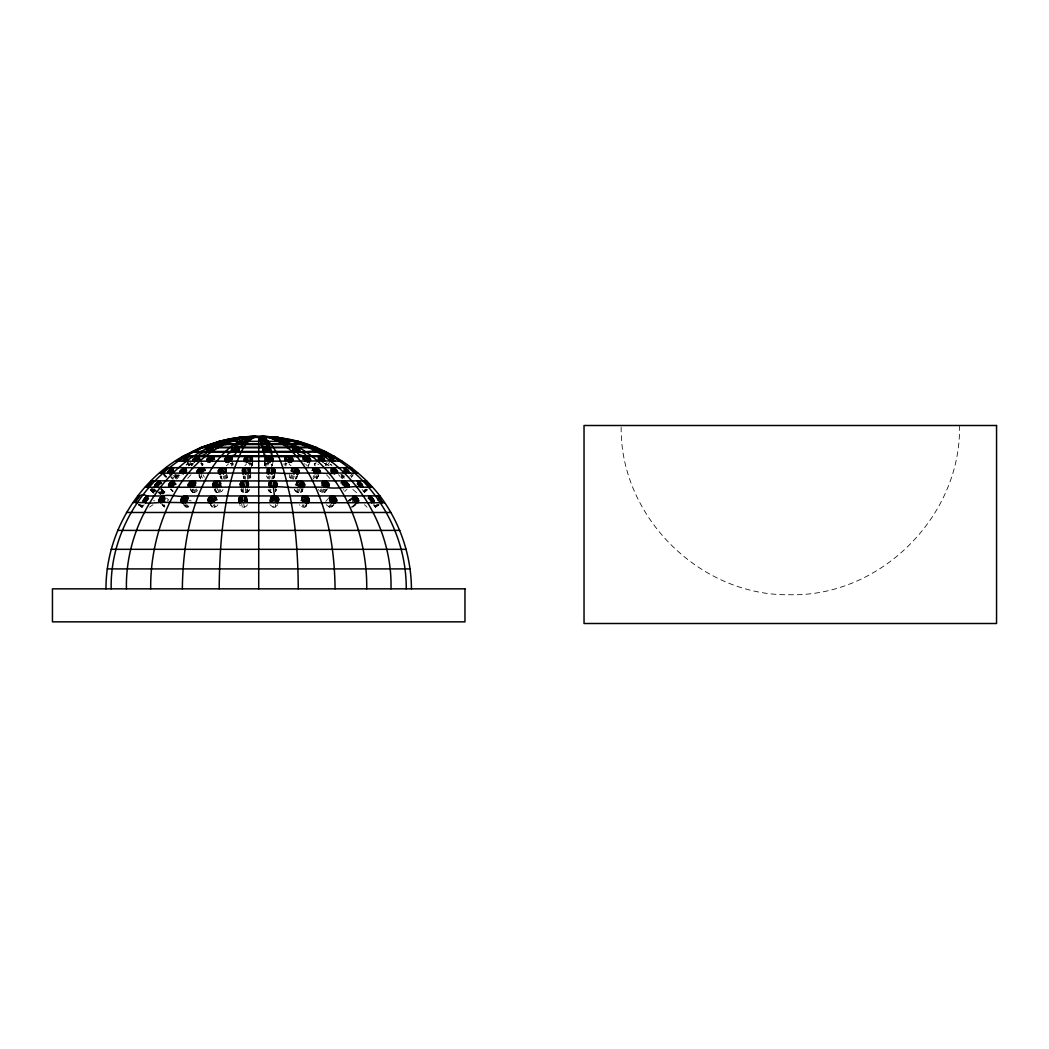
<?xml version="1.0" encoding="UTF-8"?>
<svg xmlns="http://www.w3.org/2000/svg" width="1049" height="1049" viewBox="0 0 1049 1049"><rect width="100%" height="100%" fill="white"/><g stroke="black" fill="none" stroke-linecap="round" stroke-linejoin="round"><path stroke-width="0.75" stroke-dasharray="5 3.75" d="M184.873 504.739L186.197 507.165L188.82 506.824L191.18 504.739M354.732 504.438L351.454 507.165L353.172 506.824L353.251 504.739M266.38 475.879L267.823 478.528L268.177 475.433M273.959 475.433L273.605 478.528L274.274 475.879M276.32 489.372L275.494 491.758L275.9 489.057M276.477 489.49L275.363 491.575L275.769 488.873M959.52 425.501C961.422 515.951 880.754 596.632 790.29 594.731C700.483 596.579 619.92 516.973 621.165 427.074M264.61 462.386L264.348 465.73L265.227 464.091L269.068 463.501L266.944 463.501M264.715 464.956L264.964 462.216M265.24 465.507L265.476 462.766M265.856 467.356L266.223 463.252M267.023 464.982L267.259 462.242M268.046 465.218L268.295 462.478M271.639 467.356L271.888 464.615M272.622 464.956L272.858 462.216M268.741 478.96L269.095 475.866M269.763 479.236L270.118 476.141M271.875 479.236L272.242 476.141M272.819 478.96L273.186 475.866M274.169 477.951L274.536 474.869M274.484 477.295L274.838 474.2M159.959 491.758L160.025 492.597L161.52 492.269L164.588 489.49M271.494 492.597L269.501 491.758L269.986 488.873M270.432 492.269L270.891 489.358M215.097 489.49C214.284 494.249 222.126 493.096 222.991 489.49M190.97 474.659L187.509 478.528M200.398 478.528L201.369 475.879M269.921 504.739L273.015 507.165L273.619 504.136M273.015 507.165L275.126 507.165L275.73 504.136M306.819 504.739C306.334 508.503 300.735 507.572 299.476 504.739M164.168 504.739L164.667 507.165L161.389 504.438M284.935 465.507L285.643 462.766M285.813 465.992L286.521 463.252M327.104 488.926L324.325 492.597L319.722 491.102L321.243 488.926M144.106 504.739L141.851 507.165L143.07 504.739M329.137 465.73L324.915 463.501L324.207 464.091M249.413 489.49C248.757 493.541 241.06 493.961 240.942 489.49C241.283 493.817 248.639 493.397 249.347 489.437M292.265 475.433L291.216 478.528L289.694 477.295L290.743 474.2M290.363 477.951L291.412 474.869M292.199 478.96L293.235 475.866M293.235 479.236L294.284 476.141M295.202 479.236L296.251 476.141M296.002 478.96L297.051 475.866M297.654 475.433L296.605 478.528L296.447 475.879M243.145 475.879L243.814 478.528L243.46 475.433M249.242 475.433L249.596 478.528L251.078 476.587L250.16 474.659M192.229 489.49L192.439 492.269L194.839 492.597L197.697 491.102L196.176 488.926M277.801 504.739L275.126 507.165M308.642 464.982L309.757 462.242M307.868 467.356L308.983 464.615M244.889 465.73L246.41 464.091M294.428 489.49C295.28 493.03 303.056 494.092 302.243 489.424L301.915 491.758L298.388 492.597L296.343 491.758L297.562 488.965M297.326 492.269L298.532 489.463M298.388 492.597L300.171 488.428M300.434 492.597L302.178 488.428M302.414 489.463L301.22 492.178L302.466 489.568M303.043 488.965L301.85 491.666L303.109 489.057M161.126 492.099L163.382 494.066L164.942 491.784L161.585 488.834M193.213 464.091L192.505 463.501L188.282 465.73M315.316 465.73L314.7 465.127L316.169 462.386M313.061 477.282L314.385 474.817M313.376 478.96L314.7 476.482M315.015 477.99L316.339 475.525M316.706 477.99L318.044 475.525M316.641 478.96L318.49 475.485M318.358 476.049L317.021 478.528L316.051 475.879M301.771 506.824L303.082 504.543M302.781 507.165L304.092 504.897M304.748 507.165L306.059 504.897M305.574 506.824L306.885 504.543M247.498 504.739C246.213 507.913 240.641 508.241 239.618 504.739M172.6 478.528L176.638 474.659M178.881 474.659L174.842 478.528L172.783 475.997M220.972 475.879L220.815 478.528L219.766 475.433M225.155 475.433L226.204 478.528L228.157 476.587L227.869 474.659M326.921 462.386L325.216 465.127L325.977 465.73L327.681 462.989M327.708 464.956L329.412 462.216M289.55 474.659L289.694 477.295M320.614 491.758L322.135 489.595M321.584 492.269L323.866 489.031M322.581 492.597L324.849 489.345M324.325 492.597L326.606 489.345M324.98 492.269L327.249 489.031M217.943 504.739C216.671 507.572 211.085 508.503 210.6 504.739M200.634 462.989L202.103 465.73L203.283 464.091L200.687 463.724M226.374 465.73L228.42 464.091M154.688 490.316L153.587 491.758L150.505 489.057M152.957 504.739L149.535 507.165M174.462 474.777L177.451 478.436L179.93 475.354L178.356 475.354L174.409 478.436M344.597 476.049L342.577 478.528L341.738 477.951L340.099 476.587L342.118 474.122M340.886 477.295L342.918 474.83M341.738 477.951L343.757 475.485M326.239 504.739L329.53 507.165L331.864 506.824L332.546 504.739M349.96 476.272L351.769 474.2M351.336 476.456L353.146 474.397M351.192 477.492L353.002 475.433M187.496 463.724L188.217 463.422L186.224 465.127M344.741 491.509L347.127 489.031M325.754 501.435L328.298 498.603M328.599 506.824L330.697 504.543M329.53 507.165L331.628 504.897M331.222 507.165L333.307 504.897M331.864 506.824L333.962 504.543M164.942 491.784L162.307 494.066L160.051 492.099M189.738 462.989L191.442 465.73L192.806 464.576M365.406 489.293L363.347 491.102L363.833 491.758L366.914 489.057M363.046 491.758L366.127 489.057M364.632 491.378L366.691 489.568M364.16 492.269L367.242 489.568M364.305 492.597L367.386 489.896M348.412 500.517L350.589 498.695M347.298 502.143L350.563 499.403M349.658 501.147L351.848 499.324M353.408 506.287L355.598 504.464M352.752 507.165L356.031 504.438M314.556 463.501L315.854 463.501L314.228 463.724L314.7 465.127M373.313 504.739L374.467 506.287L376.735 504.766M374.467 506.287L375.568 507.165L375.227 506.287L377.496 504.766M374.926 506.824L378.335 504.543M375.463 506.824L378.873 504.543M375.28 507.165L378.689 504.897M375.568 507.165L378.977 504.897M283.61 464.091L286.954 463.501L284.974 463.501M186.053 464.576L186.84 464.091M167.368 500.884L168.142 500.543M192.505 463.501L193.318 463.501M201.552 463.501L202.863 463.501M232.445 463.501L230.465 463.501L233.232 463.724M248.351 463.501L251.419 463.724L253.071 465.73L252.809 462.386M324.102 463.501L324.915 463.501M153.6 500.543L154.583 500.884M188.872 500.543L191.206 500.884M249.426 463.422L250.475 463.501M271.507 492.387L269.58 491.575L268.138 489.372M303.908 463.724L304.918 464.091M349.265 500.543L350.051 500.884M317.69 464.091L318.647 464.576M289 464.091L291.045 465.73M367.058 507.165L364.462 504.739M330.579 464.091L331.366 464.576M329.911 478.528L326.449 474.659M271.009 464.091L272.53 465.73M140.684 504.766L142.952 506.287M139.923 504.766L142.192 506.287M139.084 504.543L142.494 506.824M138.547 504.543L141.956 506.824M138.717 504.897L142.139 507.165M138.442 504.897L141.851 507.165M340.781 474.659L344.819 478.528M305.862 464.576L307.344 465.73M332.061 465.73L329.819 464.091M296.369 491.679L294.481 489.437M166.594 498.157L168.771 499.98M162.687 504.438L164.877 506.261M161.821 504.464L164.011 506.287M161.297 488.834L164.654 491.784M161.441 489.149L164.798 492.112M160.877 489.149L164.247 492.112M161.113 489.673L164.483 492.624M161.441 490.657L163.683 492.624M161.743 491.312L163.985 493.292M160.785 491.312L163.028 493.292M159.304 491.942L161.559 493.909M158.189 491.942L160.445 493.909M154.085 488.847L157.455 491.797M158.569 492.781L160.812 494.748M153.01 488.847L157.494 492.781M152.236 488.637L155.042 491.102L154.373 491.758L151.292 489.057M151.266 488.637L154.636 491.588M150.728 489.568L153.823 492.269M150.453 489.817L153.823 492.768M150.322 489.896L153.967 493.096M150.309 490.132L153.679 493.096M269.501 491.758L268.242 490.316M160.772 488.926L163.067 491.102M340.099 476.587L338.539 474.659M186.722 504.543L188.82 506.824M185.791 504.897L187.889 507.165M184.1 504.897L186.197 507.165M183.457 504.543L185.555 506.824M171.144 488.926L173.111 491.102M171.092 489.595L173.072 491.758M170.292 489.031L172.665 491.509M164.968 474.869L166.765 476.928M164.273 474.397L166.083 476.456M163.513 474.397L166.227 477.492M163.67 474.843L165.48 476.902M352.831 489.49L356.542 492.597L357.46 491.758M362.023 489.49L362.731 490.316M176.94 474.581L178.933 477.02M175.262 474.069L178.251 477.728M173.623 475.433L176.612 479.091M171.328 476.705L173.321 479.144M170.515 476.705L172.508 479.144M195.284 489.595L196.806 491.758M193.554 489.031L195.822 492.269M192.57 489.345L194.839 492.597M190.315 488.926L193.082 492.597M190.171 489.031L192.439 492.269M190.498 489.595L192.006 491.758M318.424 489.49L318.975 490.316M190.498 462.386L192.203 465.127M188.007 462.216L189.712 464.956M187.443 462.386L189.148 465.127M187.089 462.766L188.794 465.507M374.349 504.739L375.227 506.287M343.534 489.49L344.02 490.316M214.324 504.543L215.648 506.824M213.327 504.897L214.639 507.165M211.36 504.897L212.672 507.165M210.534 504.543L211.846 506.824M203.021 474.817L204.358 477.282M201.067 475.525L202.405 477.99M199.376 475.525L200.713 477.99M198.93 475.485L200.267 477.951M199.061 476.049L200.779 478.96M201.251 462.386L202.719 465.127M219.884 489.057L221.077 491.758M218.9 489.568L220.093 492.269M217.248 488.532L219.031 492.597M215.202 488.532L216.986 492.597M214.953 489.568L216.146 492.269M214.311 489.057L215.491 491.758M325.19 489.49L325.596 491.102M226.676 474.2L227.712 477.295M226.007 474.869L227.056 477.951M224.171 475.866L225.22 478.96M223.135 476.141L224.184 479.236M221.169 476.141L222.218 479.236M220.369 475.866L221.418 478.96M232.472 462.216L233.18 464.956M231.777 462.766L232.485 465.507M230.898 463.252L231.606 465.992M243.801 504.136L244.404 507.165M241.69 504.136L242.293 507.165M247.512 489.057L247.918 491.758M247.459 488.965L247.866 491.679M246.541 489.463L246.974 492.269M245.296 488.428L245.925 492.597M243.145 488.428L243.735 492.597M242.371 489.463L242.752 492.269M241.572 488.965L241.978 491.666L241.519 489.057M250.475 474.2L250.829 477.295M249.977 474.869L250.331 477.951M248.154 474.318L248.679 478.96M247.118 474.594L247.656 479.236M245.178 476.141L245.545 479.236M244.233 475.866L244.587 478.96M252.455 462.216L252.691 464.956M251.944 462.766L252.18 465.507M251.196 463.252L251.563 467.356M250.16 462.242L250.396 464.982M249.124 462.478L249.374 465.218"/><path stroke-width="1.5" d="M384.459 502.733L195.835 502.733L182.015 502.615L180.677 501.016L182.054 497.58L184.69 495.98L379.882 495.875C400.023 522.494 411.221 555.459 411.444 588.843M258.71 588.843L258.71 436.397M259.837 436.397C271.914 439.059 264.191 441.59 258.71 439.374M219.175 588.843C219.634 548.102 222.401 506.772 234.648 467.67C239.474 456.276 243.879 439.675 257.582 436.397M260.991 441.865L261.083 438.639L266.144 439.177M261.975 441.839L262.066 438.613M262.984 441.865L263.076 438.639M182.342 588.843C182.88 547.04 189.935 503.756 212.226 467.67C222.336 452.434 237.336 437.59 256.52 436.397M351.454 498.721L354.732 495.98L355.506 496.334L358.325 499.298L358.207 502.615M105.975 588.843C105.818 535.265 135.859 483.235 182.342 456.577L268.596 456.577L271.612 457.259L273.133 458.885L272.242 460.511L269.488 461.193L175.445 461.193M260.965 444.828L261.096 441.708L262.788 441.367L298.244 441.314C330.422 450.178 359.374 469.519 379.882 495.875M261.726 444.619L261.857 441.498M262.656 444.488L262.788 441.367L219.175 441.314L200.267 447.739L182.342 456.577M264.754 444.488L264.899 441.367L268.387 442.652L265.869 443.924L211.36 443.976L212.973 443.976M265.777 444.619L265.922 441.498M266.708 444.828L266.839 441.708M150.715 588.843C149.653 525.287 183.916 442.298 255.615 436.397M126.444 588.843C124.608 516.449 178.133 438.508 254.92 436.397M150.715 480.848L273.75 480.953L275.677 481.766L277.133 483.956L276.175 486.159L273.396 487.077L145.064 487.3M111.181 588.843C109.437 510.863 175.222 436.974 254.487 436.397M262.735 451.634L262.932 448.67L266.276 447.739L312.248 447.739L319.46 451.398L315.054 450.087L311.946 447.805M263.286 451.24L263.483 448.29M264.073 450.952L264.269 447.989M264.925 452.237L265.213 447.805L200.267 447.739L211.387 444.527M265.987 452.171L266.066 447.202L201.854 447.202L209.721 444.527L307.698 444.527L310.255 445.523M267.075 452.237L267.364 447.805L270.642 449.116L270.603 450.532L267.246 451.463L192.701 451.463L200.988 447.805M268.216 450.952L268.413 447.989M269.16 451.24L269.344 448.29M269.921 451.634L270.104 448.67M270.445 452.08L270.642 449.116M272.386 496.334L271.494 500.884L272.452 500.543L273.343 495.98C269.357 496.597 270.222 502.301 273.92 502.615M277.657 502.969L274.563 500.543L275.454 495.98C279.152 496.295 280.004 501.999 276.031 502.615M265.03 460.472L265.279 457.731L267.547 456.656L267.193 460.76M265.476 461.363L265.83 457.259M266.249 460.996L266.603 456.892M268.111 462.045L268.596 456.577L267.325 455.777L185.293 455.817L176.835 461.114M269.187 462.124L269.672 456.656L328.652 456.577L335.339 460.878L269.488 461.193M270.209 462.36L270.694 456.892M271.258 461.363L271.612 457.259M272.111 460.472L272.36 457.731M272.635 461.022L272.871 458.282M272.884 461.626L273.133 458.885M195.625 485.294L192.596 480.953C190.092 481.268 186.066 485.359 189.292 487.182M209.459 503.297L208.069 499.298L210.718 496.334L211.728 495.98L214.35 500.543L211.046 502.969L208.423 498.406M267.049 472.129L267.403 469.047L269.698 467.775L351.69 467.67M267.429 473.112L267.967 468.483M268.033 474.227L268.754 468.038M268.977 473.951L269.698 467.775L165.729 467.67M271.101 473.951L271.809 467.775L275.231 470.411L274.327 472.338L272.596 473.047L159.5 473.138M272.124 474.227L272.845 468.038M273.212 473.112L273.75 468.483M273.946 473.676L274.484 469.047M274.628 472.797L274.995 469.703M293.445 472.404L295.018 467.775C310.832 476.705 274.864 472.234 272.596 473.047M268.911 485.11L269.318 482.409L271.639 480.953L270.826 486.369L269.868 486.684L270.681 481.268M269.291 485.818L269.895 481.766M270.826 486.369L272.937 486.369L273.75 480.953L366.704 480.848M275.677 481.766L274.864 487.169L273.959 486.684L274.772 481.268M275.585 487.824L276.398 482.409M276.293 487.221L276.897 483.156M276.726 486.67L277.133 483.956M294.638 441.367L300.814 443.793L306.059 443.976L304.446 443.976M302.361 443.924L295.451 441.367M303.292 444.579L309.521 447.018L315.565 447.202L312.196 446.533M311.081 447.162L304.118 444.579M214.599 487.182C210.574 486.08 213.603 481.019 216.671 480.953L219.057 486.369L217.995 486.697L215.622 481.281M302.741 481.779L300.355 487.182L298.336 486.369L300.722 480.953C317.021 491.968 277.067 485.477 274.432 486.972M203.676 471.473L201.683 467.775L197.435 470.411L197.068 472.338L198.051 473.047M270.065 501.448L270.668 498.406M270.406 500.622L271.009 497.58M270.694 501.435L271.586 496.872M272.452 500.543L273.487 500.425L274.392 495.875L273.396 487.077M275.572 500.884L276.464 496.334M276.464 501.435L277.356 496.872M277.172 502.143L278.077 497.58M277.946 501.448L278.549 498.406M278.169 502.34L278.772 499.298M307.96 503.297L309.35 499.298L306.701 496.334L305.692 495.98L303.069 500.543L301.089 500.543M282.837 444.488L283.492 441.367L288.921 443.307L265.869 443.924M283.859 444.619L284.515 441.498M284.908 444.828L285.551 441.708M182.015 502.615L158.779 502.274C159.107 490.185 177.792 498.091 184.69 495.98L187.823 499.403M322.817 451.214L323.59 451.463L322.882 450.926M241.388 502.615C237.415 501.999 238.267 496.295 241.965 495.98L242.857 500.543L244.968 500.543L247.315 502.143M220.12 473.047C216.199 472.076 219.7 467.631 222.401 467.775L223.975 472.404M284.659 459.987L285.367 457.259L286.744 456.656L285.682 460.76M285.249 459.619L285.957 456.892M287.649 460.76L288.711 456.656L292.802 458.885L292.619 460.511L291.242 461.114M288.357 462.36L289.76 456.892M289.354 462.727L290.757 457.259M290.573 461.835L291.635 457.731M291.281 462.386L292.33 458.282M292.094 461.626L292.802 458.885M164.877 497.803L162.687 495.98L147.24 495.98C135.505 505.369 151.738 502.825 159.212 502.615M132.961 502.733C138.56 501.514 137.55 491.378 147.24 495.98M139.661 495.98L135.033 502.615M328.363 456.656L330.238 458.885L334.461 461.114M242.935 487.077C238.87 486.605 239.985 481.058 243.643 480.953L244.456 486.369L248.377 487.195M292.304 450.755L293.209 447.805C292.278 455.148 315.093 449.641 318.634 451.398M293.091 450.69L293.982 447.739L293.025 447.202L266.066 447.202M294.022 450.755L294.926 447.805C296.447 447.805 302.099 449.824 299.332 451.398M295.057 450.952L295.949 447.989M296.106 451.24L296.998 448.29M297.103 451.634L297.995 448.67M297.982 452.08L298.886 449.116M341.974 461.193L339.837 460.878L329.229 454.02M212.829 459.396L211.701 456.656C209.879 456.708 204.778 459.41 207.676 461.114M329.596 499.403L332.73 495.98C335.378 496.452 338.591 500.884 335.405 502.615M291.189 471.132L293.038 467.775L291.989 470.857M293.956 474.227L296.054 468.038M295.464 473.112L297.024 468.483M296.303 473.676L297.877 469.047M296.972 474.332L298.545 469.703M297.929 473.505L298.978 470.411M298.113 474.2L299.162 471.119M246.318 473.951L245.61 467.775C242.135 467.657 240.811 472.758 244.823 473.047M229.757 460.76L228.708 456.656L224.617 458.885L224.801 460.511L226.178 461.114M343.561 467.775C345.331 473.82 352.766 473.479 357.919 473.138M349.894 473.047L348.307 470.411L344.374 467.775M175.983 484.205L173.019 480.953L172.167 481.281L168.941 484.074L168.719 487.182M302.899 459.396L304.026 456.656C301.115 458.347 306.216 461.049 308.052 461.114M303.672 459.318L304.8 456.577L303.922 455.856L268.4 455.83M304.59 459.396L305.718 456.656C307.541 456.708 312.641 459.41 309.743 461.114M305.036 460.996L306.714 456.892M306.046 461.363L307.724 457.259M306.99 461.835L308.681 457.731M307.816 462.386L309.507 458.282M309.035 461.626L310.15 458.885M309.455 462.216L310.583 459.475M357.303 480.953L358.588 484.074L362.298 487.182L372.356 487.3M363.138 487.182L361.853 484.074L358.142 480.953M246.895 461.114L244.614 460.039L244.286 458.885L247.748 456.656L248.233 462.124M269.318 482.409L269.672 485.517L272.32 486.972M296.067 484.481L297.247 481.779L298.716 480.953L296.933 485.018M296.106 485.333L297.89 481.281M299.385 486.684L301.758 481.268M301.194 487.837L303.567 482.435M302.427 487.247L304.21 483.196M303.423 486.723L304.616 484.009M303.567 487.536L304.761 484.835M146.952 487.182L152.315 480.953M152.603 480.953L147.24 487.182M313.035 451.24L314.385 448.29M315.002 452.08L316.352 449.116M267.403 469.047L267.81 471.775L270.472 473.047M369.366 495.98L370.218 499.298L373.418 502.615M374.231 502.615L373.365 499.298L370.179 495.98M186.578 470.24L184.847 467.775L183.995 468.038L180.061 471.119L180.113 473.047M318.057 459.396L319.512 456.656L323.997 458.885L324.757 461.114M318.935 459.619L320.391 456.892M319.879 459.987L321.348 457.259M320.85 460.472L322.305 457.731M321.755 461.022L323.21 458.282M322.541 461.626L323.997 458.885M323.158 462.216L324.613 459.475M312.104 470.516L314.044 467.775L312.707 470.24M313.743 471.473L315.736 467.775L318.594 469.047L320.483 471.775L319.368 473.047L297.3 473.047M314.057 472.981L316.719 468.038M315.028 473.427L317.69 468.483M315.933 473.991L318.594 469.047M317.388 473.414L319.381 469.703M317.978 474.122L319.984 470.411M319.027 473.584L320.351 471.119M265.279 457.731L265.725 460.039L268.413 461.114M301.588 498.603L303.725 495.98L301.758 499.403M303.069 500.543L304.066 500.884L306.701 496.334M308.996 498.406L306.36 502.969L304.997 501.435L307.619 496.872M305.77 502.143L308.406 497.58M307.383 502.72L309.35 499.298M308.131 502.471L309.442 500.189M239.762 502.969L242.857 500.543M161.572 483.13L158.622 481.281L154.95 484.9L154.269 487.182M309.285 501.016L307.37 502.615M173.033 467.775L169.112 470.411L167.525 473.047M297.247 481.779L297.273 484.848L300.761 487.077M329.897 460.472L331.602 457.731M330.815 461.022L332.52 458.282M331.694 461.626L333.398 458.885M161.153 473.047L167.066 467.775M167.355 467.775L161.428 473.047M262.932 448.67L263.417 450.532L266.158 451.398M285.367 457.259L285.656 459.475L289.275 461.114M321.558 483.13L323.079 480.953C318.424 494.302 355.021 484.153 362.298 487.182M321.794 485.294L324.823 480.953C327.327 481.268 331.353 485.359 328.127 487.182M322.777 485.608L325.819 481.281M323.748 486.12L326.79 481.793M324.639 486.788L327.681 482.461M325.4 487.562L328.429 483.235M326.711 487.326L328.98 484.074M327.799 487.077L329.307 484.9M330.841 470.24L332.572 467.775C347.691 475.485 324.836 473.112 319.368 473.047M330.828 471.748L333.425 468.038M331.733 472.181L334.329 468.483M332.638 472.745L335.247 469.047M334.356 472.168L336.086 469.703M334.198 474.122L336.808 470.411M335.614 473.584L337.358 471.119M199.362 459.396L197.894 456.656L193.422 458.885L192.662 461.114M230.269 455.882L230.793 460.681M183.759 455.882L192.452 452.158L232.091 452.224L233.665 451.463M182.867 496.872L187.05 501.435L185.581 502.969L181.398 498.406M343.81 470.949L345.829 468.483M344.649 471.512L346.668 469.047M345.488 472.168L347.521 469.703M346.288 472.876L348.307 470.411M313.441 468.038L313.428 470.411L317.677 473.047M341.082 483.13C343.272 477.61 342.538 487.51 347.35 487.182M342.433 483.13L344.4 480.953L346.144 481.793L348.963 484.9L348.701 487.182M342.289 484.533L345.252 481.281M343.18 485.044L346.144 481.793M344.059 485.713L347.022 482.461M344.846 486.487L347.809 483.235M345.514 487.326L348.478 484.074M346.983 487.077L348.963 484.9M328.953 498.262L331.038 495.98C327.865 497.724 331.064 502.143 333.713 502.615M329.478 500.884L333.661 496.334M330.369 501.435L334.552 496.872M331.169 502.143L335.365 497.58M331.838 502.969L336.021 498.406M333.346 502.72L336.493 499.298M334.644 502.471L336.742 500.189M334.644 503.297L336.742 501.016M236.327 452.237L235.487 447.805C233.442 447.399 228.682 450.624 232.721 451.398M357.25 483.956L359.545 481.793M358.037 484.625L360.345 482.461M358.824 485.399L361.131 483.235M359.558 486.238L361.853 484.074M360.174 487.077L362.469 484.9M237.14 447.202L237.376 452.171M302.899 496.334C300.106 498.249 302.676 502.248 305.403 502.615M352.241 499.062L355.506 496.334M353.041 499.612L356.319 496.872M352.726 501.225L357.093 497.58M354.496 501.147L357.775 498.406M355.047 502.038L358.325 499.298M355.427 502.917L358.706 500.189M356.712 502.838L358.889 501.016M353.434 495.98L353.316 499.298L356.909 502.615M188.243 456.656L184.021 458.885L182.133 461.114M243.84 439.374L245.977 440.134L251.013 439.374M331.274 467.775L331.786 470.411L336.008 473.047M292.238 468.038L291.36 470.411L295.32 473.047M368.225 498.157L370.769 496.334M368.881 498.695L371.425 496.872M369.563 499.403L372.107 497.58M370.231 500.229L372.775 498.406M370.835 501.12L373.365 499.298M371.32 502.012L373.864 500.189M371.674 502.838L374.205 501.016M258.71 439.177L261.083 438.639M318.214 456.656L318.975 458.885L323.459 461.114M377.732 499.927L380 498.406L382.387 502.615M199.756 455.882L198.641 456.577L200.11 459.318M205.696 452.158L206.797 451.463M144.001 502.615L147.201 499.298L148.053 495.98M213.144 450.755L211.977 447.805L207.217 449.601L206.233 451.398M244.456 486.369L242.503 487.182L241.69 481.779M212.16 443.924L215.478 442.652M261.096 441.708L260.532 442.993L263.771 443.924M202.247 447.739L185.293 455.817M155.121 487.182L158.832 484.074L160.117 480.953M177.111 461.114L183.641 456.577M227.685 440.029L229.993 439.374L225.705 440.134L228.97 439.374M215.766 443.307L217.353 442.652M160.51 502.615L164.103 499.298L163.985 495.98M212.737 447.739L213.983 447.202M168.338 473.047L172.272 470.411L173.859 467.775M207.768 446.218L208.646 445.864M170.069 487.182L174.134 484.074L174.357 480.953M238.385 439.177L239.133 438.836L233.822 439.177M183.706 502.615C186.355 502.143 189.554 497.724 186.368 495.98L188.466 498.262M212.016 502.615C215.189 502.353 217.536 497.108 213.694 495.98L215.661 499.403M243.499 502.615C247.197 502.301 248.049 496.597 244.076 495.98L244.968 500.543M182.959 461.114L187.181 458.885L189.056 456.656M216.487 442.298L219.175 441.314C245.02 434.719 272.399 434.719 298.244 441.314L305.259 443.924M191.049 487.182C193.554 486.88 197.579 482.789 194.34 480.953L195.861 483.13M234.517 438.993L235.251 438.639L231.947 438.993M181.411 473.047L185.634 470.411L186.145 467.775M218.336 442.298L221.234 441.498M216.645 487.182L217.707 486.867M243.093 444.488L242.686 441.367L238.189 442.993L239.815 443.924M245.086 487.077C248.757 486.985 249.872 481.439 245.794 480.953L246.607 486.369M232.957 439.374L231.527 440.029L237.69 439.374M199.743 473.047L203.978 470.411L204.358 468.483L203.375 467.775L204.712 470.24M210.665 445.196L211.662 444.92M226.872 441.367L222.047 442.652L220.933 443.924M246.948 473.047C250.409 473.165 251.734 468.064 247.721 467.775L248.429 473.951M193.96 461.114L198.445 458.885L199.205 456.656M222.1 473.047C224.801 473.191 228.302 468.746 224.381 467.775L225.941 472.404M212.436 443.924L220.526 441.314M244.338 439.177L251.275 439.177M281.801 441.367C279.296 442.678 285.171 443.924 286.364 443.924M209.367 461.114C211.203 461.049 216.291 458.347 213.393 456.656L214.52 459.396M249.006 461.114L252.468 458.885L252.14 457.731L249.872 456.656L250.226 460.76M228.144 461.114L232.235 458.885L232.052 457.259L230.675 456.656L231.383 459.396M230.95 439.177L233.258 438.639L229.967 439.177M233.14 452.158L326.121 452.158L324.967 452.158L325.662 452.709M303.922 455.856L333.661 455.882M207.558 451.398L212.318 449.601L213.288 447.805M234.714 451.398C236.759 451.804 241.519 448.579 237.48 447.805L238.333 452.237M231.003 439.754L229.167 440.029M222.218 443.924L227.03 442.652L228.157 441.367M241.781 443.924L246.266 442.298L244.64 441.367L245.046 444.488M311.265 445.864L317.152 447.739L312.772 447.805M335.077 456.577L329.176 456.656M319.46 451.398L323.315 451.398M340.296 461.114L335.274 461.114M313.638 447.202L314.333 447.162M293.025 447.202L310.268 447.162M301.548 443.924L288.042 443.924M349.081 473.047L337.306 473.047M143.189 502.615L135.308 502.615M297.614 451.398L268.308 451.398M326.37 487.182L302.768 487.077M238.779 437.42L278.641 437.42M322.463 451.463L324.718 451.463L323.603 451.398M126.444 512.476L390.975 512.476M117.606 530.401L399.813 530.401M111.181 549.322L406.238 549.322M107.286 568.912L410.133 568.912M137.537 495.875L139.386 495.98M262.932 436.397L277.959 437.42L296.893 441.314L316.864 448.29M203.086 447.162L203.781 447.202M296.893 441.314L299.896 442.298M191.298 452.158L192.177 452.224M194.104 451.398L194.957 451.463M262.499 436.397C338.866 438.548 393.113 516.41 390.975 588.843M261.804 436.397C333.503 442.298 367.766 525.287 366.704 588.843M273.487 500.425L274.563 500.543M280.66 438.705L282.627 438.993M260.899 436.397C280.083 437.59 295.084 452.434 305.193 467.67C327.485 503.756 334.539 547.04 335.077 588.843M287.452 439.177L282.168 438.639L283.597 439.177M284.463 439.374L291.714 440.134L289.406 439.57M279.034 439.177L273.081 439.177M304.984 443.924L303.751 443.583M273.579 439.374L280.463 439.911L279.729 439.374M272.937 486.369L273.959 486.684M333.779 456.577L340.584 461.114M302.873 443.307L300.879 442.652M310.189 445.864L311.212 446.218M316.431 447.805L317.637 448.29M325.229 452.224L328.245 453.535M310.792 447.202L312.248 447.739M332.127 455.817L330.92 455.332M214.625 481.793L217.012 487.208C219.91 486.828 222.598 481.976 218.717 480.953L221.103 486.369M308.327 445.196L306.859 444.579M210.049 502.615L208.135 501.016M318.49 448.67L319.447 449.116M320.312 450.087L321.256 450.532M329.111 454.505L330.055 454.951M315.159 447.739C370.297 471.106 406.619 529.365 406.238 588.843M320.417 449.601L322.2 450.532M318.385 449.116L319.329 449.601M326.344 453.089L327.196 453.535M319.171 451.463L320.456 452.158M327.367 455.882L328.652 456.577M304.066 500.884L304.997 501.435M350.34 467.775L356.267 473.047M355.991 473.047L350.064 467.775M145.995 496.872L148.538 498.695M145.313 497.58L147.843 499.403M144.644 498.406L147.188 500.229M144.041 499.298L146.585 501.12M143.556 500.189L146.099 502.012M143.202 501.016L145.745 502.838M266.407 439.374C281.827 453.679 285.118 476.364 290.075 495.875C295.936 526.493 298.1 557.701 298.244 588.843M365.104 480.953L370.467 487.182M370.179 487.182L364.816 480.953M298.545 451.463L299.398 452.158M161.913 496.334L165.178 499.062M161.1 496.872L164.378 499.612M160.327 497.58L164.693 501.225M159.645 498.406L162.923 501.147M159.094 499.298L162.372 502.038M158.714 500.189L161.992 502.917M158.53 501.016L160.707 502.838M158.622 481.281L160.93 483.445M157.875 481.793L160.169 483.956M157.075 482.461L159.382 484.625M156.288 483.235L158.596 485.399M155.567 484.074L157.861 486.238M154.95 484.9L157.245 487.077M378.033 495.98L380 498.406M382.098 502.615L377.758 495.98M183.759 496.334L186.906 499.744M182.054 497.58L186.25 502.143M180.926 499.298L184.073 502.72M180.677 500.189L182.775 502.471M180.677 501.016L182.762 503.297M172.167 481.281L175.131 484.533M171.275 481.793L174.239 485.044M170.397 482.461L173.36 485.713M169.61 483.235L172.574 486.487M168.941 484.074L171.905 487.326M168.456 484.9L170.423 487.077M171.59 468.483L173.583 470.922M170.751 469.047L172.744 471.486M169.899 469.703L171.892 472.142M169.112 470.411L171.105 472.85M167.892 471.775L169.886 474.214M183.995 468.038L186.591 471.748M183.077 468.483L184.821 470.949M182.172 469.047L184.781 472.745M181.333 469.703L183.064 472.168M180.612 470.411L183.221 474.122M180.061 471.119L181.805 473.584M191.6 481.281L194.642 485.608M190.63 481.793L193.659 486.12M189.738 482.461L192.767 486.788M188.99 483.235L192.019 487.562M188.44 484.074L190.708 487.326M188.112 484.9L189.62 487.077M185.817 457.731L187.522 460.472M184.886 458.282L186.591 461.022M184.021 458.885L185.725 461.626M215.596 497.58L216.907 499.862M215.163 496.872L216.487 499.154M214.52 496.334L216.5 499.744M210.718 496.334L213.353 500.884M209.8 496.872L212.423 501.435M209.013 497.58L211.636 502.143M208.069 499.298L210.036 502.72M207.964 500.189L209.289 502.471M203.978 468.038L205.302 470.516M200.7 468.038L202.706 471.748M199.73 468.483L201.723 472.181M198.812 469.047L201.474 473.991M198.038 469.703L200.031 473.414M197.435 470.411L199.441 474.122M197.068 471.119L198.392 473.584M197.028 456.892L198.484 459.619M196.071 457.259L197.54 459.987M195.114 457.731L196.569 460.472M194.209 458.282L195.665 461.022M193.422 458.885L194.878 461.626M192.806 459.475L194.262 462.216M219.569 481.281L220.749 483.982M213.786 482.461L216.16 487.877M213.131 483.235L214.914 487.3M212.711 484.074L213.904 486.775M212.58 484.9L213.76 487.615M210.705 456.892L212.383 460.996M209.695 457.259L211.373 461.363M208.738 457.731L210.429 461.835M207.912 458.282L209.603 462.386M207.269 458.885L208.384 461.626M206.837 459.475L207.964 462.216M211.059 447.989L212.226 450.952M210.062 448.29L211.229 451.24M209.039 448.67L210.206 451.634M208.069 449.116L209.236 452.08M225.181 468.038L226.23 471.132M221.365 468.038L223.463 474.227M220.395 468.483L221.955 473.112M219.543 469.047L221.116 473.676M218.874 469.703L220.447 474.332M218.441 470.411L219.49 473.505M218.258 471.119L219.307 474.2M224.958 441.708L225.797 444.828M267.246 451.463L267.429 452.158M231.462 456.892L232.17 459.619M227.659 456.892L229.062 462.36M226.663 457.259L228.066 462.727M225.784 457.731L226.833 461.835M225.089 458.282L226.138 462.386M224.617 458.885L225.325 461.626M246.41 497.58L247.013 500.622M245.82 496.872L246.725 501.435M245.033 496.334L245.925 500.884M240.955 496.334L241.847 500.884M240.064 496.872L240.955 501.435M239.342 497.58L240.247 502.143M238.87 498.406L239.474 501.448M238.648 499.298L239.251 502.34M238.844 448.29L239.408 451.24M238.28 447.989L238.831 450.952M234.412 447.989L234.976 450.952M233.376 448.29L233.94 451.24M232.472 448.67L233.035 451.634M231.737 449.116L232.301 452.08M248.154 482.435L248.561 485.149M247.564 481.779L248.18 485.844M246.764 481.281L247.577 486.684M242.607 481.268L243.42 486.684M240.942 482.435L241.755 487.837M240.444 483.196L241.047 487.247M240.208 484.009L240.614 486.723M245.4 441.498L245.82 444.619M241.624 441.498L242.031 444.619M240.601 441.708L241.008 444.828M250.016 469.047L250.37 472.129M249.452 468.483L249.99 473.112M248.665 468.038L249.203 472.679M244.574 468.038L245.296 474.227M243.67 468.483L244.207 473.112M242.935 469.047L243.473 473.676M242.424 469.703L242.962 474.332M252.14 457.731L252.389 460.472M251.59 457.259L251.944 461.363M250.816 456.892L251.17 460.996M246.725 456.892L247.197 462.36M245.807 457.259L246.279 462.727M245.06 457.731L245.309 460.472M244.548 458.282L244.784 461.022M244.286 458.885L244.535 461.626M268.505 452.224A4.13 1.823 3.8 0 1 272.006 453.994A4.13 1.823 3.8 0 1 269.436 455.777M267.325 455.777A4.13 1.823 3.8 0 1 263.823 453.994A4.13 1.823 3.8 0 1 266.394 452.224M266.118 444.579A4.13 1.324 2.6 0 1 269.645 445.864A4.13 1.324 2.6 0 1 267.115 447.162M264.991 447.162A4.13 1.324 2.6 0 1 261.463 445.864A4.13 1.324 2.6 0 1 264.007 444.579M241.06 444.579A4.13 1.233 -7.5 0 1 242.437 445.864A4.13 1.233 -7.5 0 1 238.175 447.162M236.195 447.162A4.13 1.233 -7.5 0 1 234.819 445.864A4.13 1.233 -7.5 0 1 239.08 444.579M234.084 452.224A4.183 1.718 -10.8 0 1 235.566 454.02A4.183 1.718 -10.8 0 1 231.318 455.817M229.325 455.817A4.183 1.718 -10.8 0 1 227.843 454.02A4.183 1.718 -10.8 0 1 232.091 452.224M220.723 444.579A4.13 0.813 -15.2 0 1 219.595 445.864A4.13 0.813 -15.2 0 1 214.743 447.162M213.445 447.162A4.13 0.813 -15.2 0 1 214.573 445.864A4.13 0.813 -15.2 0 1 219.425 444.579M206.247 452.224A4.183 1.128 -21.5 0 1 205.263 454.02A4.183 1.128 -21.5 0 1 200.516 455.817M199.192 455.817A4.183 1.128 -21.5 0 1 200.175 454.02A4.183 1.128 -21.5 0 1 204.935 452.224M289.209 444.579A4.13 1.062 11.8 0 1 293.93 445.864A4.13 1.062 11.8 0 1 293.799 447.162M292.094 447.162A4.13 1.062 11.8 0 1 287.374 445.864A4.13 1.062 11.8 0 1 287.505 444.579M300.329 452.224A4.157 1.469 16.8 0 1 304.944 454.007A4.157 1.469 16.8 0 1 304.695 455.791M302.991 455.791A4.157 1.469 16.8 0 1 298.362 454.007A4.157 1.469 16.8 0 1 298.611 452.224M326.829 455.817A4.183 0.708 24.7 0 1 322.305 454.02A4.183 0.708 24.7 0 1 320.155 452.224M320.981 452.224A4.183 0.708 24.7 0 1 325.505 454.02A4.183 0.708 24.7 0 1 327.668 455.817M996.55 425.501L584.031 425.501L584.031 623.499L996.55 623.499L996.55 425.501M464.969 588.843L52.45 588.843L52.45 621.847L464.969 621.847L464.969 588.843"/></g></svg>
